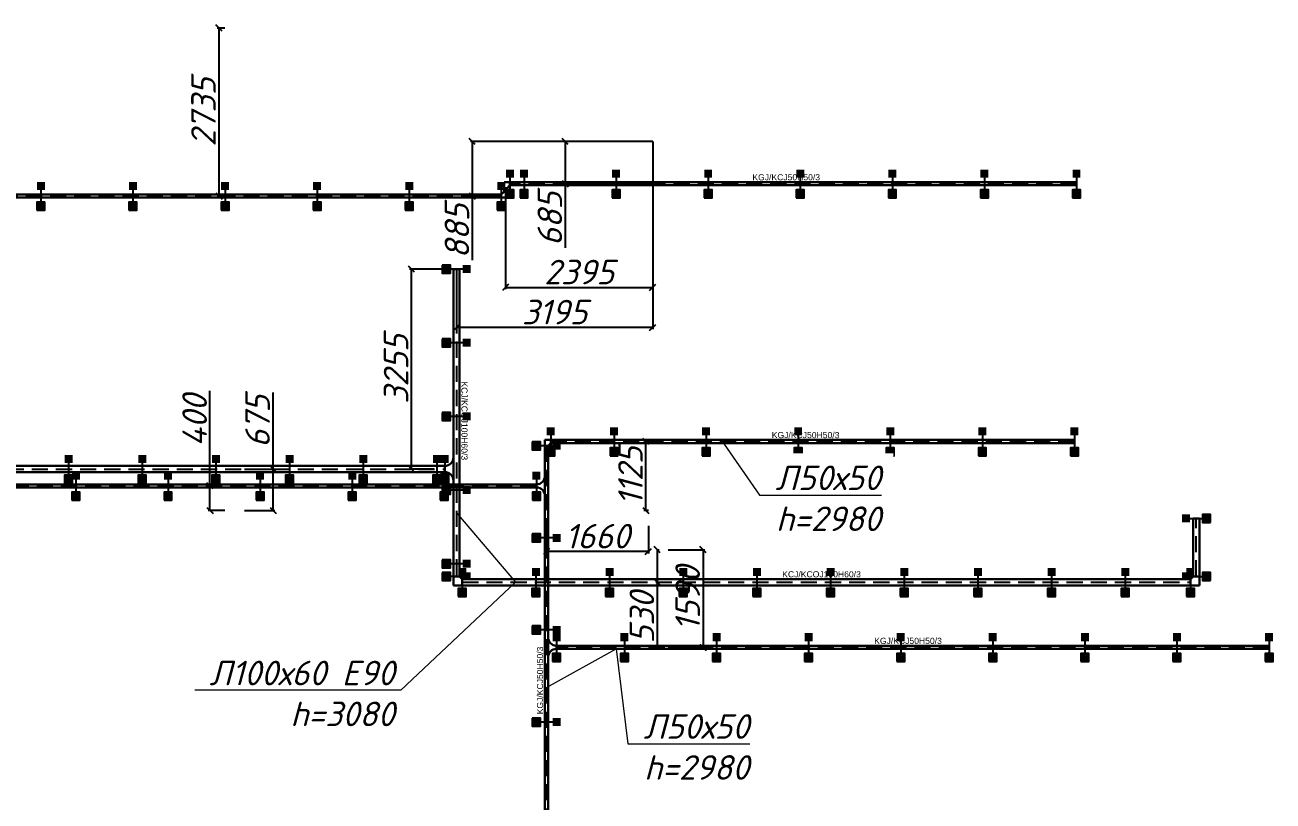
# Model space of a CAD drawing. Extents: x 221643 to 289394, y 86804 to 109436.
# Drawn here: x 229102 to 231136, y 88225 to 89489 of the extents above; entities that cross this region are included whole.
import ezdxf
from ezdxf import colors
from ezdxf.entities.mleader import LeaderData, LeaderLine
from ezdxf.math import Vec2, Vec3

# ---------------------------------------------------------------- set-up
doc = ezdxf.new("R2010")
doc.units = 0
doc.linetypes.add('DASHED2', pattern=[0.375, 0.25, -0.125])
doc.layers.get('Defpoints').update_dxf_attribs({"color": 140})
doc.layers.add('BAKS_opis', color=7, linetype='Continuous')
doc.layers.add("E_Прив'язки", color=24, linetype='Continuous')
for name, color, linetype, lineweight in [('E_Лотки', 5, 'Continuous', 30), ('E_Лотки_аварійні', 1, 'Continuous', 30), ('E_Позначення', 7, 'Continuous', 15)]:
    doc.layers.add(name, color=color, linetype=linetype, lineweight=lineweight)
doc.layers.add('E_Лотки_опори_опуски', color=2, linetype='Continuous', plot=False)
doc.styles.add('GOST 2.304', font='isocpeui.ttf')
doc.styles.add('ROMANS', font='ROMANS')
doc.styles.get("Standard").update_dxf_attribs({"font": 'arial.ttf'})
doc.styles.add('ГОСТ 2.304', font='isocpeui.ttf')
doc.dimstyles.new('1to10', dxfattribs={"dimtxt": 40, "dimasz": 10, "dimexe": 3, "dimexo": 0, "dimgap": 5, "dimtad": 1, "dimdec": 0, "dimlfac": 10, "dimrnd": 5, "dimtxsty": 'GOST 2.304', "dimblk": 'OBLIQUE', "dimcen": 2.5, "dimadec": 0, "dimazin": 0, "dimtfac": 1, "dimtdec": 0, "dimtmove": 0, "dimatfit": 3, "dimfxl": 1, "dimarcsym": 0})

# ---------------------------------------------------------------- blocks, each defined once
blk = doc.blocks.new('A$C3C5B6495')
at = {"linetype": 'Continuous'}
for p, q in [((0, 33), (0, 0)), ((14, 19), (14, 14))]:
    blk.add_line(p, q, dxfattribs=at)
for centre, start, end in [((14, 33), 180, 270), ((14, 0), 90, 180)]:
    blk.add_arc(centre, 14, start, end, dxfattribs=at)
blk = doc.blocks.new('TKD___50')
blk.add_blockref('A$C3C5B6495', (0, -16.5))
blk = doc.blocks.new('A$C44C0357C')
at = {"linetype": 'Continuous'}
for p, q in [((0, 95), (50, 95)), ((0, 95), (0, 0)), ((95, 0), (0, 0)), ((50, 95), (95, 50)), ((95, 50), (95, 0))]:
    blk.add_line(p, q, dxfattribs=at)
blk = doc.blocks.new('KK___50')
at = {"xscale": 0.1, "yscale": 0.1, "zscale": 0.1, "rotation": 270}
blk.add_blockref('A$C44C0357C', (-2.5, 9.5), dxfattribs=at)
at = {"style": 'ROMANS', "flags": 9}
for tag, p in [('SYMBOL', (-1370.4, 2080.3)), ('ID', (-1370, 2080.3)), ('NAME', (-1369.7, 2080.3)), ('TYP', (-1369.4, 2080.3)), ('LENGTH', (-1369.1, 2080.3)), ('ATT_1', (-1368.7, 2080.3)), ('ATT_2', (-1368.4, 2080.3)), ('ATT_3', (-1368, 2080.3)), ('ATT_4', (-1367.7, 2080.3)), ('ATT_5', (-1367.3, 2080.3)), ('LUSTRO', (-1366.9, 2080.3)), ('P1', (-1366.6, 2080.3)), ('P2', (-1366.3, 2080.3)), ('AN', (-1366, 2080.3))]:
    blk.add_attdef(tag, p, '', height=0.3, rotation=90, dxfattribs=at)
blk = doc.blocks.new('BAKS_1502')
at = {"layer": 'BAKS_opis', "linetype": 'DASHED2', "ltscale": 105}
blk.add_line((0, 0), (-923, 0), dxfattribs=at)
at = {"layer": 'E_Лотки'}
for points in [[(0, 2.5), (-923, 2.5), (-923, -2.5), (0, -2.5)], [(0, 2.5), (-923, 2.5), (-923, 2.5), (0, 2.5)], [(0, -2.5), (-923, -2.5), (-923, 2.5), (0, 2.5)], [(0, -2.5), (-923, -2.5), (-923, -2.5), (0, -2.5)]]:
    blk.add_3dface(points, dxfattribs=at)
at = {"flags": 1}
for tag, p in [('ATT_1', (-930, 0)), ('ATT_2', (-930, 0)), ('ATT_3', (-930, 0)), ('ATT_4', (-930, 0)), ('ATT_5', (-930, 0)), ('AN', (-930, 0)), ('TYP', (-930, 0)), ('NAME', (-930, 0)), ('P1X', (-930, 0)), ('P2X', (-930, 0)), ('P1Y', (-930, 0)), ('P2Y', (-930, 0)), ('LENGTH', (0, 0)), ('ID', (0, -2.5))]:
    blk.add_attdef(tag, p, '', height=2.5, dxfattribs=at)
at = {"layer": 'BAKS_opis'}
blk.add_attdef('SYMBOL', (-528, 5.5), '', height=10, rotation=0, dxfattribs=at)
blk = doc.blocks.new('BAKS_1503')
at = {"layer": 'BAKS_opis', "linetype": 'DASHED2', "ltscale": 105}
blk.add_line((0, 0), (-7077.6, 0), dxfattribs=at)
at = {"layer": 'E_Лотки'}
for points in [[(0, 2.5), (-7077.6, 2.5), (-7077.6, -2.5), (0, -2.5)], [(0, 2.5), (-7077.6, 2.5), (-7077.6, 2.5), (0, 2.5)], [(0, -2.5), (-7077.6, -2.5), (-7077.6, 2.5), (0, 2.5)], [(0, -2.5), (-7077.6, -2.5), (-7077.6, -2.5), (0, -2.5)]]:
    blk.add_3dface(points, dxfattribs=at)
at = {"flags": 1}
for tag, p in [('ATT_1', (-7077.6, 0)), ('ATT_2', (-7077.6, 0)), ('ATT_3', (-7077.6, 0)), ('ATT_4', (-7077.6, 0)), ('ATT_5', (-7077.6, 0)), ('AN', (-7077.6, 0)), ('TYP', (-7077.6, 0)), ('NAME', (-7077.6, 0)), ('P1X', (-7077.6, 0)), ('P2X', (-7077.6, 0)), ('P1Y', (-7077.6, 0)), ('P2Y', (-7077.6, 0)), ('LUSTRO', (-7077.6, 0)), ('LENGTH', (7, 0)), ('ID', (7, -2.5))]:
    blk.add_attdef(tag, p, '', height=2.5, dxfattribs=at)
at = {"layer": 'BAKS_opis'}
blk.add_attdef('SYMBOL', (-3598.3, 5.5), '', height=10, rotation=360, dxfattribs=at)
blk = doc.blocks.new('BAKS_1504')
at = {"layer": 'BAKS_opis', "linetype": 'DASHED2', "ltscale": 105}
blk.add_line((0, 0), (0, -6), dxfattribs=at)
at = {"layer": 'E_Лотки'}
for points in [[(-2.5, 0), (-2.5, -6), (2.5, -6), (2.5, 0)], [(-2.5, 0), (-2.5, -6), (-2.5, -6), (-2.5, 0)], [(2.5, 0), (2.5, -6), (-2.5, -6), (-2.5, 0)], [(2.5, 0), (2.5, -6), (2.5, -6), (2.5, 0)]]:
    blk.add_3dface(points, dxfattribs=at)
at = {"flags": 1}
for tag, p in [('LENGTH', (0, 7)), ('ID', (2.5, 7)), ('ATT_1', (0, -13)), ('ATT_2', (0, -13)), ('ATT_3', (0, -13)), ('ATT_4', (0, -13)), ('ATT_5', (0, -13)), ('AN', (0, -13)), ('TYP', (0, -13)), ('NAME', (0, -13)), ('P1X', (0, -13)), ('P2X', (0, -13)), ('P1Y', (0, -13)), ('P2Y', (0, -13))]:
    blk.add_attdef(tag, p, '', height=2.5, dxfattribs=at)
at = {"layer": 'BAKS_opis', "flags": 1}
blk.add_attdef('SYMBOL', (5.5, -3), '', height=10, rotation=270, dxfattribs=at)
blk = doc.blocks.new('BAKS_1506')
at = {"layer": 'BAKS_opis', "linetype": 'DASHED2', "ltscale": 105}
blk.add_line((0, 0), (0, -755.8), dxfattribs=at)
at = {"layer": 'E_Лотки'}
for points in [[(-2.5, 0), (-2.5, -755.8), (2.5, -755.8), (2.5, 0)], [(-2.5, 0), (-2.5, -755.8), (-2.5, -755.8), (-2.5, 0)], [(2.5, 0), (2.5, -755.8), (-2.5, -755.8), (-2.5, 0)], [(2.5, 0), (2.5, -755.8), (2.5, -755.8), (2.5, 0)]]:
    blk.add_3dface(points, dxfattribs=at)
at = {"flags": 1}
for tag, p in [('LENGTH', (0, 7)), ('ID', (2.5, 7)), ('ATT_1', (0, -755.8)), ('ATT_2', (0, -755.8)), ('ATT_3', (0, -755.8)), ('ATT_4', (0, -755.8)), ('ATT_5', (0, -755.8)), ('AN', (0, -755.8)), ('TYP', (0, -755.8)), ('NAME', (0, -755.8)), ('P1X', (0, -755.8)), ('P2X', (0, -755.8)), ('P1Y', (0, -755.8)), ('P2Y', (0, -755.8)), ('LUSTRO', (0, -755.8))]:
    blk.add_attdef(tag, p, '', height=2.5, dxfattribs=at)
at = {"layer": 'BAKS_opis'}
blk.add_attdef('SYMBOL', (-5.5, -437.4), '', height=10, rotation=90, dxfattribs=at)
blk = doc.blocks.new('BAKS_1507')
at = {"layer": 'BAKS_opis', "linetype": 'DASHED2', "ltscale": 105}
blk.add_line((0, 0), (-853, 0), dxfattribs=at)
at = {"layer": 'E_Лотки'}
for points in [[(0, 2.5), (-853, 2.5), (-853, -2.5), (0, -2.5)], [(0, 2.5), (-853, 2.5), (-853, 2.5), (0, 2.5)], [(0, -2.5), (-853, -2.5), (-853, 2.5), (0, 2.5)], [(0, -2.5), (-853, -2.5), (-853, -2.5), (0, -2.5)]]:
    blk.add_3dface(points, dxfattribs=at)
at = {"flags": 1}
for tag, p in [('ATT_1', (-860, 0)), ('ATT_2', (-860, 0)), ('ATT_3', (-860, 0)), ('ATT_4', (-860, 0)), ('ATT_5', (-860, 0)), ('AN', (-860, 0)), ('TYP', (-860, 0)), ('NAME', (-860, 0)), ('P1X', (-860, 0)), ('P2X', (-860, 0)), ('P1Y', (-860, 0)), ('P2Y', (-860, 0)), ('LENGTH', (0, 0)), ('ID', (0, -2.5))]:
    blk.add_attdef(tag, p, '', height=2.5, dxfattribs=at)
at = {"layer": 'BAKS_opis'}
blk.add_attdef('SYMBOL', (-493, 5.5), '', height=10, rotation=0, dxfattribs=at)
blk = doc.blocks.new('BAKS_1508')
at = {"layer": 'BAKS_opis', "linetype": 'DASHED2', "ltscale": 105}
blk.add_line((0, 0), (-1160.5, 0), dxfattribs=at)
at = {"layer": 'E_Лотки'}
for points in [[(0, 2.5), (-1160.5, 2.5), (-1160.5, -2.5), (0, -2.5)], [(0, 2.5), (-1160.5, 2.5), (-1160.5, 2.5), (0, 2.5)], [(0, -2.5), (-1160.5, -2.5), (-1160.5, 2.5), (0, 2.5)], [(0, -2.5), (-1160.5, -2.5), (-1160.5, -2.5), (0, -2.5)]]:
    blk.add_3dface(points, dxfattribs=at)
at = {"flags": 1}
for tag, p in [('ATT_1', (-1160.5, 0)), ('ATT_2', (-1160.5, 0)), ('ATT_3', (-1160.5, 0)), ('ATT_4', (-1160.5, 0)), ('ATT_5', (-1160.5, 0)), ('AN', (-1160.5, 0)), ('TYP', (-1160.5, 0)), ('NAME', (-1160.5, 0)), ('P1X', (-1160.5, 0)), ('P2X', (-1160.5, 0)), ('P1Y', (-1160.5, 0)), ('P2Y', (-1160.5, 0)), ('LUSTRO', (-1160.5, 0)), ('LENGTH', (0, 0)), ('ID', (0, -2.5))]:
    blk.add_attdef(tag, p, '', height=2.5, dxfattribs=at)
at = {"layer": 'BAKS_opis'}
blk.add_attdef('SYMBOL', (-643.2, 5.5), '', height=10, rotation=0, dxfattribs=at)
blk = doc.blocks.new('BAKS_1509')
at = {"layer": 'BAKS_opis', "linetype": 'DASHED2', "ltscale": 105}
blk.add_line((0, 0), (-7134.7, 0), dxfattribs=at)
at = {"layer": 'E_Лотки'}
for points in [[(0, 2.5), (-7134.7, 2.5), (-7134.7, -2.5), (0, -2.5)], [(0, 2.5), (-7134.7, 2.5), (-7134.7, 2.5), (0, 2.5)], [(0, -2.5), (-7134.7, -2.5), (-7134.7, 2.5), (0, 2.5)], [(0, -2.5), (-7134.7, -2.5), (-7134.7, -2.5), (0, -2.5)]]:
    blk.add_3dface(points, dxfattribs=at)
at = {"flags": 1}
for tag, p in [('ATT_1', (-7134.7, 0)), ('ATT_2', (-7134.7, 0)), ('ATT_3', (-7134.7, 0)), ('ATT_4', (-7134.7, 0)), ('ATT_5', (-7134.7, 0)), ('AN', (-7134.7, 0)), ('TYP', (-7134.7, 0)), ('NAME', (-7134.7, 0)), ('P1X', (-7134.7, 0)), ('P2X', (-7134.7, 0)), ('P1Y', (-7134.7, 0)), ('P2Y', (-7134.7, 0)), ('LUSTRO', (-7134.7, 0)), ('LENGTH', (0, 0)), ('ID', (0, -2.5))]:
    blk.add_attdef(tag, p, '', height=2.5, dxfattribs=at)
at = {"layer": 'BAKS_opis'}
blk.add_attdef('SYMBOL', (-3630.3, 5.5), '', height=10, rotation=0, dxfattribs=at)
blk = doc.blocks.new('A$C4863500E')
at = {"linetype": 'Continuous'}
for p, q in [((380, 140), (0, 140)), ((240, 0), (140, 0))]:
    blk.add_line(p, q, dxfattribs=at)
for centre, start, end in [((0, 0), 0, 90), ((380, 0), 90, 180)]:
    blk.add_arc(centre, 140, start, end, dxfattribs=at)
blk = doc.blocks.new('TKD___100')
at = {"xscale": 0.1, "yscale": 0.1, "zscale": 0.1}
blk.add_blockref('A$C4863500E', (-19, -14), dxfattribs=at)
at = {"style": 'ROMANS', "flags": 9}
for tag, p in [('SYMBOL', (4.9, 15)), ('ID', (4.9, 14.7)), ('NAME', (4.9, 14.4)), ('TYP', (4.9, 14)), ('LENGTH', (4.9, 13.7)), ('ATT_1', (4.9, 13.4)), ('ATT_2', (4.9, 13)), ('ATT_3', (4.9, 12.7)), ('ATT_4', (4.9, 12.3)), ('ATT_5', (4.9, 11.9)), ('LUSTRO', (4.9, 11.6)), ('P1', (4.9, 11.2)), ('P2', (4.9, 10.9)), ('AN', (4.9, 10.6))]:
    blk.add_attdef(tag, p, '', height=0.3, dxfattribs=at)
blk = doc.blocks.new('BAKS_1612')
at = {"layer": 'BAKS_opis', "linetype": 'DASHED2', "ltscale": 105}
blk.add_line((0, 0), (6972.8, 0), dxfattribs=at)
at = {"layer": 'E_Лотки_аварійні'}
for points in [[(0, -5), (6972.8, -5), (6972.8, 5), (0, 5)], [(0, 5), (6972.8, 5), (6972.8, -5), (0, -5)], [(0, 5), (6972.8, 5), (6972.8, 5), (0, 5)], [(0, -5), (6972.8, -5), (6972.8, -5), (0, -5)]]:
    blk.add_3dface(points, dxfattribs=at)
at = {"flags": 1}
for tag, p in [('ID', (0, 5)), ('LENGTH', (0, 0)), ('ATT_1', (6972.8, 0)), ('ATT_2', (6972.8, 0)), ('ATT_3', (6972.8, 0)), ('ATT_4', (6972.8, 0)), ('ATT_5', (6972.8, 0)), ('AN', (6972.8, 0)), ('TYP', (6972.8, 0)), ('NAME', (6972.8, 0)), ('P1X', (6972.8, 0)), ('P2X', (6972.8, 0)), ('P1Y', (6972.8, 0)), ('P2Y', (6972.8, 0)), ('LUSTRO', (6972.8, 0))]:
    blk.add_attdef(tag, p, '', height=2.5, dxfattribs=at)
at = {"layer": 'BAKS_opis'}
blk.add_attdef('SYMBOL', (3414.4, 8), '', height=10, dxfattribs=at)
blk = doc.blocks.new('A$C7FF703E6')
at = {"linetype": 'Continuous'}
for p, q in [((0, 145), (100, 145)), ((0, 145), (0, 0)), ((100, 145), (145, 100)), ((145, 100), (145, 0)), ((145, 0), (0, 0))]:
    blk.add_line(p, q, dxfattribs=at)
blk = doc.blocks.new('KK___100')
at = {"xscale": 0.1, "yscale": 0.1, "zscale": 0.1, "rotation": 270}
blk.add_blockref('A$C7FF703E6', (-5, 14.5), dxfattribs=at)
at = {"style": 'ROMANS', "flags": 9}
for tag, p in [('SYMBOL', (-1386.7, 2120.9)), ('ID', (-1386.4, 2120.9)), ('NAME', (-1386.1, 2120.9)), ('TYP', (-1385.8, 2120.9)), ('LENGTH', (-1385.4, 2120.9)), ('ATT_1', (-1385.1, 2120.9)), ('ATT_2', (-1384.8, 2120.9)), ('ATT_3', (-1384.4, 2120.9)), ('ATT_4', (-1384, 2120.9)), ('ATT_5', (-1383.7, 2120.9)), ('LUSTRO', (-1383.3, 2120.9)), ('P1', (-1383, 2120.9)), ('P2', (-1382.7, 2120.9)), ('AN', (-1382.4, 2120.9))]:
    blk.add_attdef(tag, p, '', height=0.3, rotation=90, dxfattribs=at)
blk = doc.blocks.new('BAKS_1615')
at = {"layer": 'BAKS_opis', "linetype": 'DASHED2', "ltscale": 105}
blk.add_line((0, 0), (0, -500.7), dxfattribs=at)
at = {"layer": 'E_Лотки_аварійні'}
for points in [[(-5, 0), (-5, -500.7), (5, -500.7), (5, 0)], [(-5, 0), (-5, -500.7), (-5, -500.7), (-5, 0)], [(5, 0), (5, -500.7), (-5, -500.7), (-5, 0)], [(5, 0), (5, -500.7), (5, -500.7), (5, 0)]]:
    blk.add_3dface(points, dxfattribs=at)
at = {"flags": 1}
for tag, p in [('LENGTH', (0, 0)), ('ID', (5, 0)), ('ATT_1', (0, -510.2)), ('ATT_2', (0, -510.2)), ('ATT_3', (0, -510.2)), ('ATT_4', (0, -510.2)), ('ATT_5', (0, -510.2)), ('AN', (0, -510.2)), ('TYP', (0, -510.2)), ('NAME', (0, -510.2)), ('P1X', (0, -510.2)), ('P2X', (0, -510.2)), ('P1Y', (0, -510.2)), ('P2Y', (0, -510.2))]:
    blk.add_attdef(tag, p, '', height=2.5, dxfattribs=at)
at = {"layer": 'BAKS_opis'}
blk.add_attdef('SYMBOL', (8, -183.1), '', height=10, rotation=270, dxfattribs=at)
blk = doc.blocks.new('BAKS_1616')
at = {"layer": 'BAKS_opis', "linetype": 'DASHED2', "ltscale": 105}
blk.add_line((0, 0), (0, 94.5), dxfattribs=at)
at = {"layer": 'E_Лотки_аварійні'}
for points in [[(5, 0), (5, 94.5), (-5, 94.5), (-5, 0)], [(-5, 0), (-5, 94.5), (5, 94.5), (5, 0)], [(-5, 0), (-5, 94.5), (-5, 94.5), (-5, 0)], [(5, 0), (5, 94.5), (5, 94.5), (5, 0)]]:
    blk.add_3dface(points, dxfattribs=at)
at = {"flags": 1}
for tag, p in [('ATT_1', (0, 94.5)), ('ATT_2', (0, 94.5)), ('ATT_3', (0, 94.5)), ('ATT_4', (0, 94.5)), ('ATT_5', (0, 94.5)), ('AN', (0, 94.5)), ('TYP', (0, 94.5)), ('NAME', (0, 94.5)), ('P1X', (0, 94.5)), ('P2X', (0, 94.5)), ('P1Y', (0, 94.5)), ('P2Y', (0, 94.5)), ('LUSTRO', (0, 94.5)), ('ID', (-5, -9.5)), ('LENGTH', (0, -9.5))]:
    blk.add_attdef(tag, p, '', height=2.5, dxfattribs=at)
at = {"layer": 'BAKS_opis', "flags": 1}
blk.add_attdef('SYMBOL', (-8, 42.5), '', height=10, rotation=90, dxfattribs=at)
blk = doc.blocks.new('BAKS_1617')
at = {"layer": 'BAKS_opis', "linetype": 'DASHED2', "ltscale": 105}
blk.add_line((0, 0), (1186.1, 0), dxfattribs=at)
at = {"layer": 'E_Лотки_аварійні'}
for points in [[(0, -5), (1186.1, -5), (1186.1, 5), (0, 5)], [(0, 5), (1186.1, 5), (1186.1, -5), (0, -5)], [(0, 5), (1186.1, 5), (1186.1, 5), (0, 5)], [(0, -5), (1186.1, -5), (1186.1, -5), (0, -5)]]:
    blk.add_3dface(points, dxfattribs=at)
at = {"flags": 1}
for tag, p in [('ID', (-9.5, 5)), ('LENGTH', (-9.5, 0)), ('ATT_1', (1195.6, 0)), ('ATT_2', (1195.6, 0)), ('ATT_3', (1195.6, 0)), ('ATT_4', (1195.6, 0)), ('ATT_5', (1195.6, 0)), ('AN', (1195.6, 0)), ('TYP', (1195.6, 0)), ('NAME', (1195.6, 0)), ('P1X', (1195.6, 0)), ('P2X', (1195.6, 0)), ('P1Y', (1195.6, 0)), ('P2Y', (1195.6, 0))]:
    blk.add_attdef(tag, p, '', height=2.5, dxfattribs=at)
at = {"layer": 'BAKS_opis'}
blk.add_attdef('SYMBOL', (521.1, 8), '', height=10, dxfattribs=at)
blk = doc.blocks.new('_None')
blk = doc.blocks.new('podpora_200')
for points in [[(-6.5, 10), (0, 10), (6.5, 10), (6.5, 23.1), (-6.5, 23.1)], [(-6.5, -23.1), (6.5, -23.1), (6.5, -10), (-6.5, -10)]]:
    blk.add_hatch(color=256).paths.add_polyline_path(points)
blk.add_line((0, 10), (0, -10))
blk.add_lwpolyline([(-6.5, -23.1), (6.5, -23.1), (6.5, -10), (-6.5, -10)], close=True)
at = {"style": 'ROMANS', "flags": 9}
for tag, p in [('SYMBOL', (3.3, 14.9)), ('TYP', (3.3, 13.9)), ('ATT_1', (3.3, 13.2)), ('ATT_2', (3.3, 12.9)), ('ATT_3', (3.3, 12.5)), ('ATT_4', (3.3, 12.2)), ('ATT_5', (3.3, 11.8)), ('AN', (3.3, 10.8)), ('ELEM', (3.3, 10.5)), ('ID', (3.3, 14.5)), ('NAME', (3.3, 14.2)), ('LENGTH', (3.3, 13.6)), ('P1', (3.3, 11.4)), ('P2', (3.3, 11.1))]:
    blk.add_attdef(tag, p, '', height=0.3, dxfattribs=at)
blk = doc.blocks.new('_Oblique')
at = {"color": 0, "linetype": 'ByBlock', "lineweight": -2}
blk.add_line((-0.5, -0.5), (0.5, 0.5), dxfattribs=at)
blk = doc.blocks.new('*D1583')
at = {"layer": 'Defpoints', "color": 0, "transparency": 16777216}
for p in [(230125, 89299.2), (229982.5, 89230.5), (230125, 89230.5)]:
    blk.add_point(p, dxfattribs=at)
at = {"layer": "E_Прив'язки", "color": 0, "lineweight": -2, "transparency": 16777216}
for p, q in [((230125, 89299.2), (229979.5, 89299.2)), ((229982.5, 89299.2), (229982.5, 89230.5)), ((230125, 89230.5), (229979.5, 89230.5)), ((229982.5, 89230.5), (229982.5, 89126.2))]:
    blk.add_line(p, q, dxfattribs=at)
at = {"layer": "E_Прив'язки", "color": 0, "lineweight": -2, "transparency": 16777216, "xscale": 10, "yscale": 10, "zscale": 10}
for p, rotation in [((229982.5, 89299.2), 90), ((229982.5, 89230.5), 270)]:
    blk.add_blockref('_Oblique', p, dxfattribs=dict(at, rotation=rotation))
at = {"layer": "E_Прив'язки", "color": 0, "transparency": 16777216, "insert": (229957.5, 89173.3), "char_height": 40, "attachment_point": 5, "rotation": 90, "style": 'GOST 2.304'}
blk.add_mtext('685', dxfattribs=at)
blk = doc.blocks.new('*D1584')
at = {"layer": 'Defpoints', "color": 0, "transparency": 16777216}
for p in [(230125, 89299.2), (229831.1, 89210.5), (229875.9, 89210.5)]:
    blk.add_point(p, dxfattribs=at)
at = {"layer": "E_Прив'язки", "color": 0, "lineweight": -2, "transparency": 16777216}
for p, q in [((230125, 89299.2), (229828.1, 89299.2)), ((229831.1, 89299.2), (229831.1, 89210.5)), ((229875.9, 89210.5), (229828.1, 89210.5)), ((229831.1, 89210.5), (229831.1, 89106.1))]:
    blk.add_line(p, q, dxfattribs=at)
at = {"layer": "E_Прив'язки", "color": 0, "lineweight": -2, "transparency": 16777216, "xscale": 10, "yscale": 10, "zscale": 10}
for p, rotation in [((229831.1, 89299.2), 90), ((229831.1, 89210.5), 270)]:
    blk.add_blockref('_Oblique', p, dxfattribs=dict(at, rotation=rotation))
at = {"layer": "E_Прив'язки", "color": 0, "transparency": 16777216, "insert": (229806.1, 89153.3), "char_height": 40, "attachment_point": 5, "rotation": 90, "style": 'GOST 2.304'}
blk.add_mtext('885', dxfattribs=at)
blk = doc.blocks.new('*D1585')
at = {"layer": 'Defpoints', "color": 0, "transparency": 16777216}
for p in [(230125, 89299.2), (229885.4, 89220.5), (230125, 89061.6)]:
    blk.add_point(p, dxfattribs=at)
at = {"layer": "E_Прив'язки", "color": 0, "lineweight": -2, "transparency": 16777216}
for p, q in [((230125, 89299.2), (230125, 89058.6)), ((229885.4, 89220.5), (229885.4, 89058.6)), ((229885.4, 89061.6), (230125, 89061.6))]:
    blk.add_line(p, q, dxfattribs=at)
at = {"layer": "E_Прив'язки", "color": 0, "lineweight": -2, "transparency": 16777216, "xscale": 10, "yscale": 10, "zscale": 10, "rotation": 180}
blk.add_blockref('_Oblique', (229885.4, 89061.6), dxfattribs=at)
at = {"layer": "E_Прив'язки", "color": 0, "lineweight": -2, "transparency": 16777216, "xscale": 10, "yscale": 10, "zscale": 10}
blk.add_blockref('_Oblique', (230125, 89061.6), dxfattribs=at)
at = {"layer": "E_Прив'язки", "color": 0, "transparency": 16777216, "insert": (230005.2, 89086.6), "char_height": 40, "attachment_point": 5, "style": 'GOST 2.304'}
blk.add_mtext('2395', dxfattribs=at)
blk = doc.blocks.new('*D1586')
at = {"layer": 'Defpoints', "color": 0, "transparency": 16777216}
for p in [(230125, 89299.2), (229805.4, 89091.4), (229805.4, 88996.4)]:
    blk.add_point(p, dxfattribs=at)
at = {"layer": "E_Прив'язки", "color": 0, "lineweight": -2, "transparency": 16777216}
for p, q in [((230125, 89299.2), (230125, 88993.4)), ((229805.4, 89091.4), (229805.4, 88993.4)), ((230125, 88996.4), (229805.4, 88996.4))]:
    blk.add_line(p, q, dxfattribs=at)
at = {"layer": "E_Прив'язки", "color": 0, "lineweight": -2, "transparency": 16777216, "xscale": 10, "yscale": 10, "zscale": 10, "rotation": 180}
blk.add_blockref('_Oblique', (229805.4, 88996.4), dxfattribs=at)
at = {"layer": "E_Прив'язки", "color": 0, "lineweight": -2, "transparency": 16777216, "xscale": 10, "yscale": 10, "zscale": 10}
blk.add_blockref('_Oblique', (230125, 88996.4), dxfattribs=at)
at = {"layer": "E_Прив'язки", "color": 0, "transparency": 16777216, "insert": (229965.2, 89021.4), "char_height": 40, "attachment_point": 5, "style": 'GOST 2.304'}
blk.add_mtext('3195', dxfattribs=at)
blk = doc.blocks.new('*D1587')
at = {"layer": 'Defpoints', "color": 0, "transparency": 16777216}
for p in [(230113.8, 88810.5), (230119.7, 88810.5), (230118, 88698.2)]:
    blk.add_point(p, dxfattribs=at)
at = {"layer": "E_Прив'язки", "color": 0, "lineweight": -2, "transparency": 16777216}
for p, q in [((230119.7, 88810.5), (230110.8, 88810.5)), ((230113.8, 88698.2), (230113.8, 88810.5)), ((230118, 88698.2), (230110.8, 88698.2))]:
    blk.add_line(p, q, dxfattribs=at)
at = {"layer": "E_Прив'язки", "color": 0, "lineweight": -2, "transparency": 16777216, "xscale": 10, "yscale": 10, "zscale": 10}
for p, rotation in [((230113.8, 88810.5), 90), ((230113.8, 88698.2), 270)]:
    blk.add_blockref('_Oblique', p, dxfattribs=dict(at, rotation=rotation))
at = {"layer": "E_Прив'язки", "color": 0, "transparency": 16777216, "insert": (230088.8, 88754.3), "char_height": 40, "attachment_point": 5, "rotation": 90, "style": 'GOST 2.304'}
blk.add_mtext('1125', dxfattribs=at)
blk = doc.blocks.new('*D1588')
at = {"layer": 'Defpoints', "color": 0, "transparency": 16777216}
for p in [(229952, 88673.1), (230118, 88673.1), (229952, 88631.3)]:
    blk.add_point(p, dxfattribs=at)
at = {"layer": "E_Прив'язки", "color": 0, "lineweight": -2, "transparency": 16777216}
for p, q in [((229952, 88673.1), (229952, 88628.3)), ((230118, 88673.1), (230118, 88628.3)), ((230118, 88631.3), (229952, 88631.3))]:
    blk.add_line(p, q, dxfattribs=at)
at = {"layer": "E_Прив'язки", "color": 0, "lineweight": -2, "transparency": 16777216, "xscale": 10, "yscale": 10, "zscale": 10, "rotation": 180}
blk.add_blockref('_Oblique', (229952, 88631.3), dxfattribs=at)
at = {"layer": "E_Прив'язки", "color": 0, "lineweight": -2, "transparency": 16777216, "xscale": 10, "yscale": 10, "zscale": 10}
blk.add_blockref('_Oblique', (230118, 88631.3), dxfattribs=at)
at = {"layer": "E_Прив'язки", "color": 0, "transparency": 16777216, "insert": (230035, 88656.3), "char_height": 40, "attachment_point": 5, "style": 'GOST 2.304'}
blk.add_mtext('1660', dxfattribs=at)
blk = doc.blocks.new('*D1589')
at = {"layer": 'Defpoints', "color": 0, "transparency": 16777216}
for p in [(230132.4, 88634.2), (230132.4, 88581.2), (230132.4, 88581.2)]:
    blk.add_point(p, dxfattribs=at)
at = {"layer": "E_Прив'язки", "color": 0, "lineweight": -2, "transparency": 16777216}
for p, q in [((230132.4, 88634.2), (230135.4, 88634.2)), ((230132.4, 88634.2), (230132.4, 88581.2)), ((230132.4, 88581.2), (230135.4, 88581.2)), ((230132.4, 88581.2), (230132.4, 88476.2))]:
    blk.add_line(p, q, dxfattribs=at)
at = {"layer": "E_Прив'язки", "color": 0, "lineweight": -2, "transparency": 16777216, "xscale": 10, "yscale": 10, "zscale": 10}
for p, rotation in [((230132.4, 88634.2), 90), ((230132.4, 88581.2), 270)]:
    blk.add_blockref('_Oblique', p, dxfattribs=dict(at, rotation=rotation))
at = {"layer": "E_Прив'язки", "color": 0, "transparency": 16777216, "insert": (230107.4, 88523.7), "char_height": 40, "attachment_point": 5, "rotation": 90, "style": 'GOST 2.304'}
blk.add_mtext('530', dxfattribs=at)
blk = doc.blocks.new('*D1590')
at = {"layer": 'Defpoints', "color": 0, "transparency": 16777216}
for p in [(230150, 88634.2), (230150, 88475.2), (230207, 88475.2)]:
    blk.add_point(p, dxfattribs=at)
at = {"layer": "E_Прив'язки", "color": 0, "lineweight": -2, "transparency": 16777216}
for p, q in [((230150, 88634.2), (230210, 88634.2)), ((230207, 88634.2), (230207, 88475.2)), ((230150, 88475.2), (230210, 88475.2))]:
    blk.add_line(p, q, dxfattribs=at)
at = {"layer": "E_Прив'язки", "color": 0, "lineweight": -2, "transparency": 16777216, "xscale": 10, "yscale": 10, "zscale": 10}
for p, rotation in [((230207, 88634.2), 90), ((230207, 88475.2), 270)]:
    blk.add_blockref('_Oblique', p, dxfattribs=dict(at, rotation=rotation))
at = {"layer": "E_Прив'язки", "color": 0, "transparency": 16777216, "insert": (230182, 88554.7), "char_height": 40, "attachment_point": 5, "rotation": 90, "style": 'GOST 2.304'}
blk.add_mtext('1590', dxfattribs=at)
blk = doc.blocks.new('*D1594')
at = {"layer": 'Defpoints', "color": 0, "transparency": 16777216}
for p in [(229428, 89484.2), (229418.5, 89210.5), (229428, 89210.5)]:
    blk.add_point(p, dxfattribs=at)
at = {"layer": "E_Прив'язки", "color": 0, "lineweight": -2, "transparency": 16777216}
for p, q in [((229428, 89484.2), (229415.5, 89484.2)), ((229418.5, 89484.2), (229418.5, 89210.5)), ((229428, 89210.5), (229415.5, 89210.5))]:
    blk.add_line(p, q, dxfattribs=at)
at = {"layer": "E_Прив'язки", "color": 0, "lineweight": -2, "transparency": 16777216, "xscale": 10, "yscale": 10, "zscale": 10}
for p, rotation in [((229418.5, 89484.2), 90), ((229418.5, 89210.5), 270)]:
    blk.add_blockref('_Oblique', p, dxfattribs=dict(at, rotation=rotation))
at = {"layer": "E_Прив'язки", "color": 0, "transparency": 16777216, "insert": (229393.3, 89347.3), "char_height": 40, "attachment_point": 5, "rotation": 90, "style": 'GOST 2.304'}
blk.add_mtext('2735', dxfattribs=at)
blk = doc.blocks.new('*D1595')
at = {"layer": 'Defpoints', "color": 0, "transparency": 16777216}
for p in [(229403.9, 88738.2), (229423.6, 88738.2), (229428, 88698.2)]:
    blk.add_point(p, dxfattribs=at)
at = {"layer": "E_Прив'язки", "color": 0, "lineweight": -2, "transparency": 16777216}
for p, q in [((229403.9, 88738.2), (229403.9, 88893.2)), ((229423.6, 88738.2), (229400.9, 88738.2)), ((229403.9, 88698.2), (229403.9, 88738.2)), ((229428, 88698.2), (229400.9, 88698.2))]:
    blk.add_line(p, q, dxfattribs=at)
at = {"layer": "E_Прив'язки", "color": 0, "lineweight": -2, "transparency": 16777216, "xscale": 10, "yscale": 10, "zscale": 10}
for p, rotation in [((229403.9, 88738.2), 90), ((229403.9, 88698.2), 270)]:
    blk.add_blockref('_Oblique', p, dxfattribs=dict(at, rotation=rotation))
at = {"layer": "E_Прив'язки", "color": 0, "transparency": 16777216, "insert": (229378.9, 88844.7), "char_height": 40, "attachment_point": 5, "rotation": 90, "style": 'GOST 2.304'}
blk.add_mtext('400', dxfattribs=at)
blk = doc.blocks.new('*D1596')
at = {"layer": 'Defpoints', "color": 0, "transparency": 16777216}
for p in [(229460, 88765.7), (229506.7, 88765.7), (229460, 88698.2)]:
    blk.add_point(p, dxfattribs=at)
at = {"layer": "E_Прив'язки", "color": 0, "lineweight": -2, "transparency": 16777216}
for p, q in [((229506.7, 88765.7), (229506.7, 88890.5)), ((229460, 88765.7), (229509.7, 88765.7)), ((229506.7, 88698.2), (229506.7, 88765.7)), ((229460, 88698.2), (229509.7, 88698.2))]:
    blk.add_line(p, q, dxfattribs=at)
at = {"layer": "E_Прив'язки", "color": 0, "lineweight": -2, "transparency": 16777216, "xscale": 10, "yscale": 10, "zscale": 10}
for p, rotation in [((229506.7, 88765.7), 90), ((229506.7, 88698.2), 270)]:
    blk.add_blockref('_Oblique', p, dxfattribs=dict(at, rotation=rotation))
at = {"layer": "E_Прив'язки", "color": 0, "transparency": 16777216, "insert": (229481.4, 88843.4), "char_height": 40, "attachment_point": 5, "rotation": 90, "style": 'GOST 2.304'}
blk.add_mtext('675', dxfattribs=at)
blk = doc.blocks.new('*D1607')
at = {"layer": 'Defpoints', "color": 0, "transparency": 16777216}
for p in [(229732, 89091.4), (229800.4, 89091.4), (229768.6, 88765.7)]:
    blk.add_point(p, dxfattribs=at)
at = {"layer": "E_Прив'язки", "color": 0, "lineweight": -2, "transparency": 16777216}
for p, q in [((229800.4, 89091.4), (229729, 89091.4)), ((229732, 88765.7), (229732, 89091.4)), ((229768.6, 88765.7), (229729, 88765.7))]:
    blk.add_line(p, q, dxfattribs=at)
at = {"layer": "E_Прив'язки", "color": 0, "lineweight": -2, "transparency": 16777216, "xscale": 10, "yscale": 10, "zscale": 10}
for p, rotation in [((229732, 89091.4), 90), ((229732, 88765.7), 270)]:
    blk.add_blockref('_Oblique', p, dxfattribs=dict(at, rotation=rotation))
at = {"layer": "E_Прив'язки", "color": 0, "transparency": 16777216, "insert": (229707, 88928.6), "char_height": 40, "attachment_point": 5, "rotation": 90, "style": 'GOST 2.304'}
blk.add_mtext('3255', dxfattribs=at)

msp = doc.modelspace()

# ---------------------------------------------------------------- block references
at = {"layer": 'E_Лотки', "xscale": -1, "rotation": 89.9999999999927}
for p in [(229892.3993, 89230.4799), (229959.0036, 88810.4799)]:
    msp.add_blockref('KK___50', p, dxfattribs=at)
at = {"layer": 'E_Лотки'}
for name, p in [('BAKS_1502', (230815.3993, 89230.4799)), ('BAKS_1507', (230812.0036, 88810.4799)), ('BAKS_1506', (229952.0036, 88803.4799)), ('BAKS_1508', (231129.0036, 88475.203))]:
    msp.add_blockref(name, p, dxfattribs=at).add_auto_attribs({'SYMBOL': 'KGJ/KCJ50H50/3'})
for name, p in [('BAKS_1503', (229878.3993, 89210.4799)), ('BAKS_1504', (229885.3993, 89223.4799)), ('BAKS_1509', (229935.5036, 88738.1718)), ('TKD___50', (229954.5036, 88475.203))]:
    msp.add_blockref(name, p, dxfattribs=at)
for name, p, rotation in [('KK___50', (229885.3993, 89217.4799), 180.0000000000037), ('TKD___50', (229949.5036, 88738.1718), 180)]:
    msp.add_blockref(name, p, dxfattribs=dict(at, rotation=rotation))
at = {"layer": 'E_Лотки_аварійні'}
for name, p in [('BAKS_1615', (229805.3992, 89091.4031)), ('BAKS_1617', (229814.8992, 88581.1718))]:
    msp.add_blockref(name, p, dxfattribs=at).add_auto_attribs({'SYMBOL': 'KCJ/KCOJ100H60/3'})
for name, p in [('BAKS_1612', (222813.616, 88765.6998)), ('BAKS_1616', (231010.5042, 88590.6718))]:
    msp.add_blockref(name, p, dxfattribs=at)
at = {"layer": 'E_Лотки_аварійні', "xscale": -1}
for name, p, rotation in [('TKD___100', (229800.3992, 88765.6998), 270), ('KK___100', (229805.3992, 88590.6718), 180.000000000007), ('KK___100', (231001.0042, 88581.1718), 270)]:
    msp.add_blockref(name, p, dxfattribs=dict(at, rotation=rotation))
at = {"layer": 'E_Лотки_опори_опуски'}
for p in [(229892.3993, 89230.4799), (229915.3993, 89230.4799), (230065.3993, 89230.4799), (230215.3993, 89230.4799), (230365.3993, 89230.4799), (230515.3993, 89230.4799), (230665.3993, 89230.4799), (230815.3993, 89230.4799), (229128.3993, 89210.4799), (229278.3993, 89210.4799), (229428.3993, 89210.4799), (229578.3993, 89210.4799), (229728.3993, 89210.4799), (229878.3993, 89210.4799), (229959.0036, 88810.4799), (230062.0036, 88810.4799), (230212.0036, 88810.4799), (230362.0036, 88810.4799), (230512.0036, 88810.4799), (230662.0036, 88810.4799), (230812.0036, 88810.4799), (229173.616, 88765.6998), (229293.616, 88765.6998), (229413.616, 88765.6998), (229533.616, 88765.6998), (229653.616, 88765.6998), (229773.616, 88765.6998), (229786.3992, 88765.6998), (229185.5036, 88738.1718), (229335.5036, 88738.1718), (229485.5036, 88738.1718), (229635.5036, 88738.1718), (229785.5036, 88738.1718), (229935.5036, 88738.1718), (229814.8992, 88581.1718), (229934.8992, 88581.1718), (230054.8992, 88581.1718), (230174.8992, 88581.1718), (230294.8992, 88581.1718), (230414.8992, 88581.1718), (230534.8992, 88581.1718), (230654.8992, 88581.1718), (230774.8992, 88581.1718), (230894.8992, 88581.1718), (231001.0042, 88581.1718), (229968.5036, 88475.203), (230079.0036, 88475.203), (230229.0036, 88475.203), (230379.0036, 88475.203), (230529.0036, 88475.203), (230679.0036, 88475.203), (230829.0036, 88475.203), (230979.0036, 88475.203), (231129.0036, 88475.203)]:
    msp.add_blockref('podpora_200', p, dxfattribs=at)
for p, rotation in [((229805.3992, 89091.4031), 270), ((229805.3992, 88971.4031), 270), ((229805.3992, 88851.4031), 270), ((229952.0036, 88803.4799), 270), ((229805.3992, 88731.4031), 270), ((231010.5042, 88685.1654), 90), ((229952.0036, 88653.4799), 270), ((229805.3992, 88611.4031), 270), ((229805.3992, 88590.6718), 270), ((231010.5042, 88590.6718), 90), ((229952.0036, 88503.4799), 270), ((229952.0036, 88353.4799), 270)]:
    msp.add_blockref('podpora_200', p, dxfattribs=dict(at, rotation=rotation))

# ---------------------------------------------------------------- dimensions: what is measured, and where the dimension line sits
at = {"layer": "E_Прив'язки"}
for base, p1, p2, picture, middle in [((229418.5132, 89210.4799), (229428.0036, 89484.1718), (229428.0036, 89210.4799), '*D1594', (229393.2556, 89347.3258)), ((229831.1475, 89210.4799), (230125.0036, 89299.1718), (229875.8993, 89210.4799), '*D1584', (229806.1475, 89153.3132)), ((229982.5243, 89230.4799), (230125.0036, 89299.1718), (230125.0036, 89230.4799), '*D1583', (229957.5243, 89173.3435)), ((229732.028, 89091.4031), (229768.6146, 88765.6998), (229800.3992, 89091.4031), '*D1607', (229707.028, 88928.5514)), ((230113.8178, 88810.4799), (230118.0036, 88698.1718), (230119.6877, 88810.4799), '*D1587', (230088.8178, 88754.3258))]:
    dim = msp.add_linear_dim(base=base, p1=p1, p2=p2, angle=90, dimstyle='1to10', dxfattribs=at)
    dim.commit()
    dim.dimension.update_dxf_attribs({"geometry": picture, "text_midpoint": middle})
for base, p1, p2, picture, middle in [((229805.3992, 88996.381), (230125.0036, 89299.1718), (229805.3992, 89091.4031), '*D1586', (229965.2014, 89021.381)), ((230125.0036, 89061.6465), (229885.3993, 89220.4799), (230125.0036, 89299.1718), '*D1585', (230005.2014, 89086.6465)), ((229952.0036, 88631.3474), (230118.0036, 88673.0759), (229952.0036, 88673.0759), '*D1588', (230035.0036, 88656.3474))]:
    dim = msp.add_linear_dim(base=base, p1=p1, p2=p2, dimstyle='1to10', dxfattribs=at)
    dim.commit()
    dim.dimension.update_dxf_attribs({"geometry": picture, "text_midpoint": middle})

# ---------------------------------------------------------------- next in the draw order: leaders
at = {"layer": 'E_Позначення'}
ml = msp.add_multileader_mtext('Standard', dxfattribs=at)
ml.set_content('Л50х50\\Ph=2980', color=256, style='ГОСТ 2.304')
ml.set_leader_properties(color=256, linetype='ByLayer', lineweight=-1)
ml.set_arrow_properties(name='NONE')
ml.build(insert=Vec2(0, 0))
ml.multileader.update_dxf_attribs({"has_dogleg": 0, "text_left_attachment_type": 6, "text_right_attachment_type": 6, "dogleg_length": 0, "arrow_head_size": 0.1})
ctx = ml.context
ctx.base_point, ctx.char_height, ctx.arrow_head_size, ctx.landing_gap_size, ctx.plane_origin = Vec3(230299.2512, 88723.3198), 40, 0.1, 10, Vec3(232929.2362, 88559.3743)
ctx.left_attachment, ctx.right_attachment, ctx.text_align_type = 6, 6, 2
notes = []
notes.append((ctx, [(0, (1, 1, 0), (230299.2512, 88723.3198), (1, 0), 0, [(0, [(230236.7027, 88812.9799)], 0, [])])]))
ctx.mtext.insert, ctx.mtext.alignment, ctx.mtext.flow_direction = Vec3(230496.7967, 88771.3198), 3, 5
ctx.mtext.has_bg_fill, ctx.mtext.bg_color, ctx.mtext.bg_scale_factor, ctx.mtext.bg_transparency, ctx.mtext.use_window_bg_color = 1, -1027028792, 1.5, 0, 1
ml = msp.add_multileader_mtext('Standard', dxfattribs=at)
ml.set_content('Л100х60 Е90\\Ph=3080', color=256, style='ГОСТ 2.304')
ml.set_leader_properties(color=256, linetype='ByLayer', lineweight=-1)
ml.set_arrow_properties(name='NONE')
ml.build(insert=Vec2(0, 0))
ml.multileader.update_dxf_attribs({"has_dogleg": 0, "text_left_attachment_type": 6, "text_right_attachment_type": 6, "dogleg_length": 0, "arrow_head_size": 0.1})
ctx = ml.context
ctx.base_point, ctx.char_height, ctx.arrow_head_size, ctx.landing_gap_size, ctx.plane_origin = Vec3(229368.5458, 88405.3576), 40, 0.1, 10, Vec3(231945.2109, 88866.7516)
ctx.left_attachment, ctx.right_attachment, ctx.text_align_type = 6, 6, 2
notes.append((ctx, [(1, (1, 1, 0), (229714.5761, 88405.3576), (-1, 0), 0, [(1, [(229805.3992, 88694.5548), (229901.395, 88581.1718)], 0, [])])]))
ctx.mtext.insert, ctx.mtext.alignment, ctx.mtext.flow_direction = Vec3(229704.5761, 88453.3576), 3, 5
ctx.mtext.has_bg_fill, ctx.mtext.bg_color, ctx.mtext.bg_scale_factor, ctx.mtext.bg_transparency, ctx.mtext.use_window_bg_color = 1, -1027028792, 1.5, 0, 1
ml = msp.add_multileader_mtext('Standard', dxfattribs=at)
ml.set_content('Л50х50\\Ph=2980', color=256, style='ГОСТ 2.304')
ml.set_leader_properties(color=256, linetype='ByLayer', lineweight=-1)
ml.set_arrow_properties(name='NONE')
ml.build(insert=Vec2(0, 0))
ml.multileader.update_dxf_attribs({"has_dogleg": 0, "text_left_attachment_type": 6, "text_right_attachment_type": 6, "dogleg_length": 0, "arrow_head_size": 0.1})
ctx = ml.context
ctx.base_point, ctx.char_height, ctx.arrow_head_size, ctx.landing_gap_size, ctx.plane_origin = Vec3(230084.5129, 88318.1718), 40, 0.1, 10, Vec3(232653.9, 88096.6092)
ctx.left_attachment, ctx.right_attachment, ctx.text_align_type = 6, 6, 2
notes.append((ctx, [(0, (1, 1, 0), (230084.5129, 88318.1718), (1, 0), 0, [(1, [(229952.0036, 88409.6395), (230065.462, 88472.703)], 0, [])])]))
ctx.mtext.insert, ctx.mtext.alignment, ctx.mtext.flow_direction = Vec3(230282.0584, 88366.1718), 3, 5
ctx.mtext.has_bg_fill, ctx.mtext.bg_color, ctx.mtext.bg_scale_factor, ctx.mtext.bg_transparency, ctx.mtext.use_window_bg_color = 1, -1027028792, 1.5, 0, 1
for ctx, leaders in notes:
    for number, flags, end, landing, length, lines in leaders:
        leader = LeaderData()
        leader.index, (leader.has_last_leader_line, leader.has_dogleg_vector, leader.attachment_direction) = number, flags
        leader.last_leader_point, leader.dogleg_vector, leader.dogleg_length = Vec3(end), Vec3(landing), length
        for number, points, colour, breaks in lines:
            line = LeaderLine()
            line.index, line.vertices, line.color, line.breaks = number, Vec3.list(points), colors.encode_raw_color(colour), breaks
            leader.lines.append(line)
        ctx.leaders.append(leader)

# ---------------------------------------------------------------- next in the draw order: dimensions: what is measured, and where the dimension line sits
at = {"layer": "E_Прив'язки"}
for base, p1, p2, picture, middle in [((229403.922, 88738.1718), (229428.0036, 88698.1718), (229423.6491, 88738.1718), '*D1595', (229403.922, 88844.7315)), ((229506.6595, 88765.6998), (229460.0036, 88698.1718), (229460.0036, 88765.6998), '*D1596', (229506.6595, 88843.3793))]:
    dim = msp.add_linear_dim(base=base, p1=p1, p2=p2, angle=90, dimstyle='1to10', dxfattribs=at)
    dim.commit()
    dim.dimension.update_dxf_attribs({"geometry": picture, "text_midpoint": middle, "dimtype": 160})
for base, p1, p2, picture, middle in [((230132.3994, 88581.1718), (230132.3994, 88634.1718), (230132.3994, 88581.1718), '*D1589', (230107.3994, 88523.6869)), ((230206.9548, 88475.203), (230150.0036, 88634.1718), (230150.0036, 88475.203), '*D1590', (230181.9548, 88554.6874))]:
    dim = msp.add_linear_dim(base=base, p1=p1, p2=p2, angle=90, dimstyle='1to10', dxfattribs=at)
    dim.commit()
    dim.dimension.update_dxf_attribs({"geometry": picture, "text_midpoint": middle})

doc.saveas('drawing.dxf')
